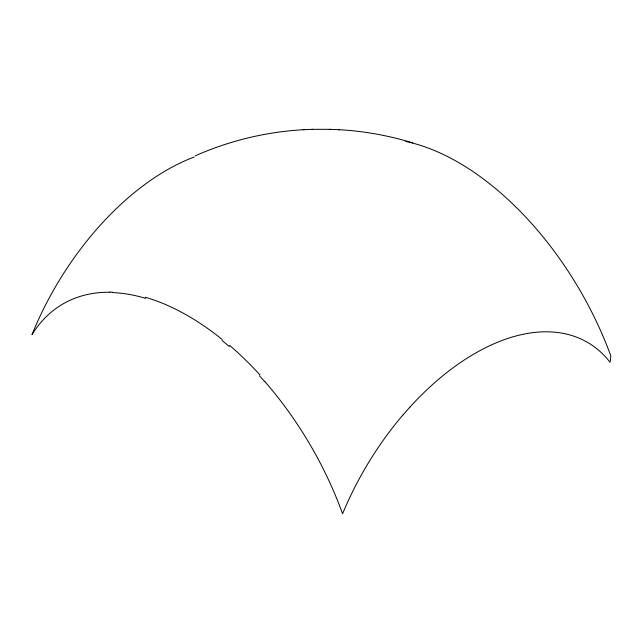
<?xml version="1.0" encoding="UTF-8"?>
<svg xmlns="http://www.w3.org/2000/svg" width="643" height="643" viewBox="0 0 643 643"><rect width="100%" height="100%" fill="white"/><g stroke="black" fill="none" stroke-linecap="round" stroke-linejoin="round"><path stroke-width="0.96" d="M32.15 334.665L32.23 334.047A222.727 129.741 -59.6 0 1 194.218 157.013M195.279 155.807C232.195 139.443 272.343 130.376 312.715 129.339M303.215 129.717L304.139 129.701M312.249 129.331L330.373 129.331M338.483 129.701C363.657 130.947 388.605 135.585 412.726 142.85M109.881 292.091L112.509 292.139M329.907 129.339L339.416 129.717M405.725 141.476A244.629 141.235 60 0 1 610.85 355.965A289.953 167.405 0 0 1 610.054 362.266A220.091 128.198 -59.5 0 0 410.081 406.931M403.241 414.622A220.396 128.407 -59.6 0 0 342.574 513.789A248.286 143.132 60 0 0 264.852 381.556M403.282 414.695A218.917 127.435 -59.5 0 1 410.097 406.963M259.507 375.85A253.02 146.596 60.1 0 1 264.747 381.741M229.559 345.331A245.337 142.481 60.1 0 1 259.973 374.933M222.044 340.493A257.795 147.794 59.8 0 1 229.27 346.545M222.229 339.52A247.812 143.566 60.1 0 0 150.189 298.762A257.795 148.67 59.9 0 0 145.318 297.275M112.662 292.597A245.329 141.259 59.8 0 1 145.519 298.32M32.054 334.561A248.286 143.26 59.9 0 1 109.929 292.235"/></g></svg>
